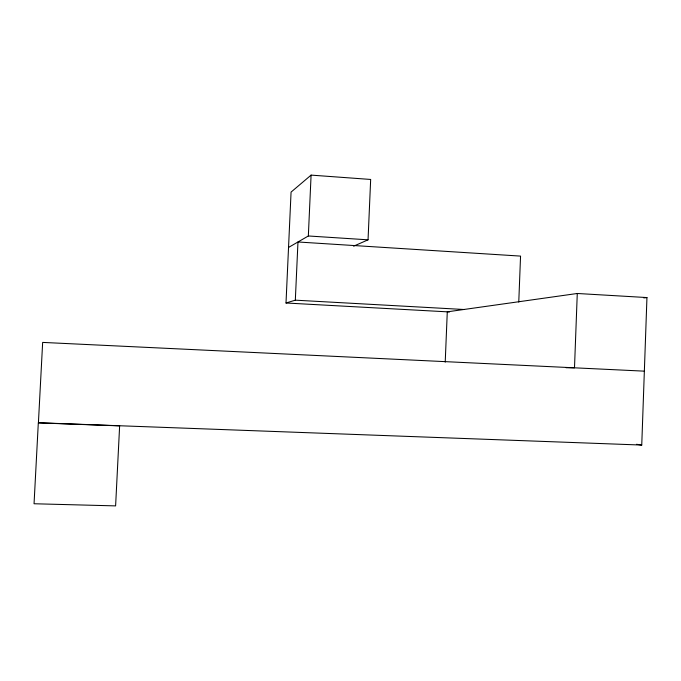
<?xml version="1.0" encoding="UTF-8"?>
<svg xmlns="http://www.w3.org/2000/svg" width="681" height="681" viewBox="0 0 681 681"><rect width="100%" height="100%" fill="white"/><g stroke="black" fill="none" stroke-linecap="round" stroke-linejoin="round"><path stroke-width="1.02" d="M644.354 371.154L42.656 342.407L38.417 422.748L641.749 445.059L646.95 297.563L577.275 293.485L447.281 311.838L445.221 362.13M577.275 293.485L574.5 367.817L566.013 367.714M518.769 302.058L520.556 256.099L297.972 241.985L295.324 300.168L286.003 302.994L291.068 192.093L311.089 175.111L370.668 179.452L368.046 239.823L353.601 246.19M288.54 247.45L308.34 235.975L311.089 175.111M643.792 297.929L646.95 297.563M295.324 300.168L464.195 309.506M286.003 302.994L449.545 311.958M308.34 235.975L368.046 239.823M636.522 444.276L641.749 445.059M119.635 425.88L115.608 505.889L34.05 503.753L38.315 422.875L119.635 425.88"/></g></svg>
